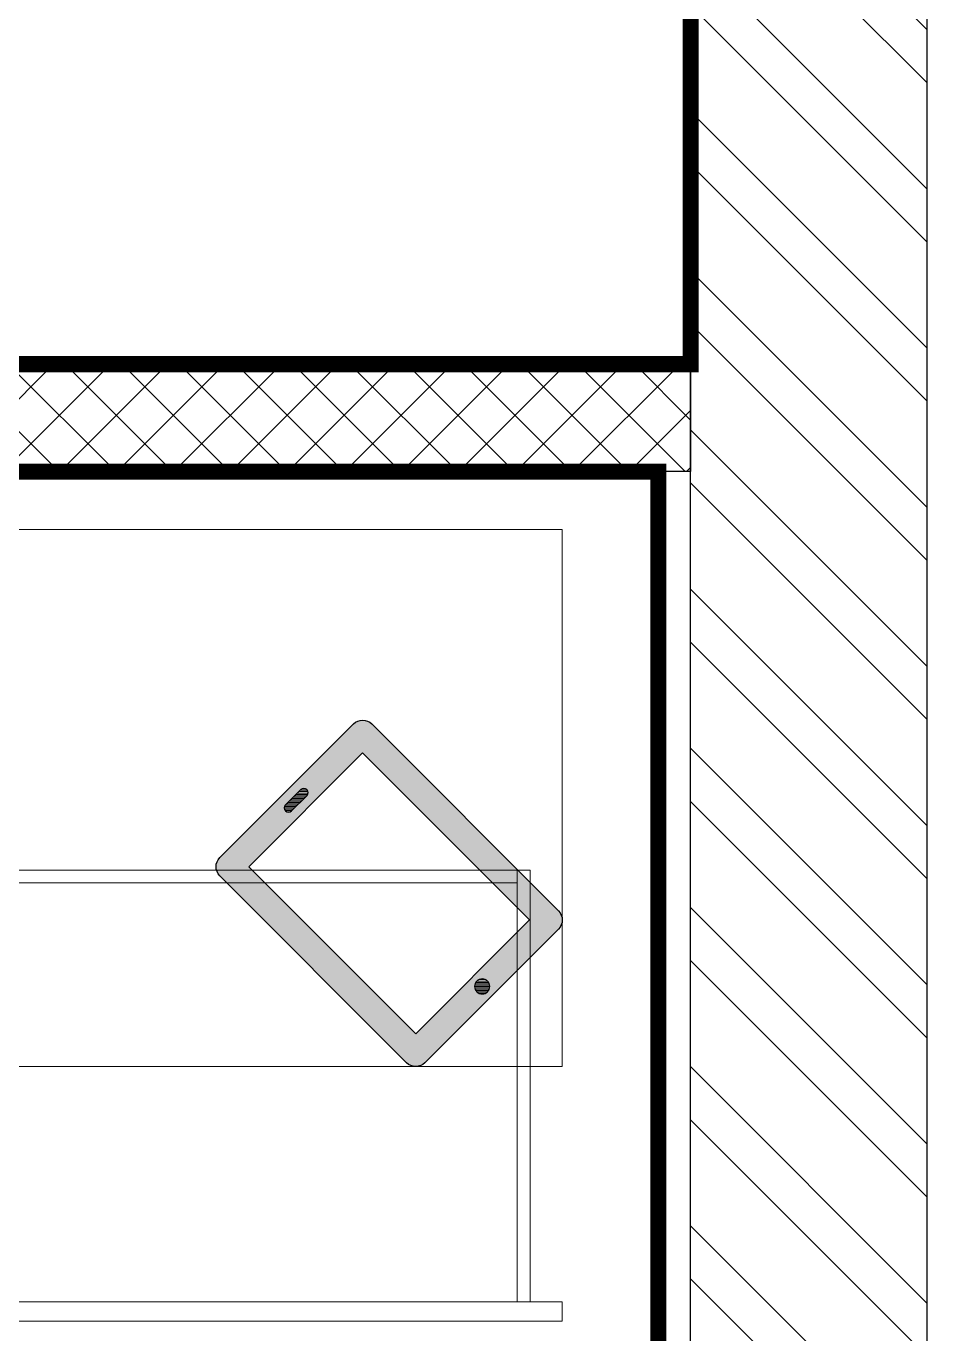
# Model space of a CAD drawing. Header units: millimetres. Extents: x -4703 to 3915, y -898839 to -884084.
# Drawn here: x 2049 to 2888, y -886737 to -885520 of the extents above; entities that cross this region are included whole.
import ezdxf

# ---------------------------------------------------------------- set-up
doc = ezdxf.new("R2010")
doc.units = ezdxf.units.MM
doc.header["$LTSCALE"] = 12
doc.header["$MEASUREMENT"] = 0
doc.linetypes.add('ACAD_ISO03W100', pattern=[30, 12, -18])
doc.layers.get('0').update_dxf_attribs({"lineweight": 25})
for name, color, linetype, lineweight in [('A-SHUTTER', 5, 'Continuous', 18), ('A-WALL', 1, 'Continuous', 30), ('A-WALL HATCH', 251, 'Continuous', 5), ('LK-FF&E FLOOR', 1, 'Continuous', 9), ('LK-FURNITURE', 13, 'Continuous', 9), ('LK-PART-HATCH', 8, 'Continuous', 5), ('LK-PARTITION', 21, 'Continuous', 25), ('LK-TILES FINISH', 251, 'Continuous', 5), ('LN-ELEVATION-1', 81, 'Continuous', 13), ('LN-ELEVATION-2', 103, 'Continuous', 20), ('LN-ELEVATION-4', 145, 'Continuous', 13), ('PLANO-BOUNDARY', 252, 'Continuous', 5), ('PLANO-CARPET', 3, 'Continuous', 18)]:
    doc.layers.add(name, color=color, linetype=linetype, lineweight=lineweight)

# ---------------------------------------------------------------- blocks, each defined once
blk = doc.blocks.new('existignn csk')
at = {"layer": 'A-WALL HATCH'}
h = blk.add_hatch(dxfattribs=at)
h.set_pattern_fill('ANSI32', color=256, scale=11, angle=180)
h.set_pattern_definition([(225, (-896977.957166929, -931837.9223893391), (74.08711299882052, -74.08711299882054), []), (225, (-897027.348596929, -931837.9223893391), (74.08711299882052, -74.08711299882054), [])])
h.paths.add_polyline_path([(42316.33333333302, -894928), (42316.33333333302, -888548), (42066.33333333302, -888548), (42066.33333333302, -894708), (38251.33333333302, -894708), (38251.33333333302, -894678), (29511.33333333302, -894678), (29511.33333333302, -894928)])
h.paths.add_polyline_path([(41416.33333333302, -888378), (41416.33333333302, -888128), (38251.33333333302, -888128), (38251.33333333302, -888378)])
h.paths.add_polyline_path([(37461.33333333303, -888328), (37461.33333333303, -888128), (34221.33333333302, -888128), (34221.33333333302, -888328)])
h.paths.add_polyline_path([(33416.33333333303, -888328), (33416.33333333303, -888128), (30406.33333333302, -888128), (30406.33333333302, -888328)])
at = {"layer": 'A-WALL'}
for p, q in [((38251.33333333302, -894708), (42066.33333333302, -894708)), ((42316.33333333302, -894928), (29511.33333333302, -894928))]:
    blk.add_line(p, q, dxfattribs=at)
blk = doc.blocks.new('TRIAL SET CABINET 633x500')
at = {"layer": 'LN-ELEVATION-4', "true_color": 0xc7c8ca}
h = blk.add_hatch(color=9, dxfattribs=at)
h.dxf.hatch_style = 1
edge = h.paths.add_edge_path()
edge.add_line((-8.54246803093703, -981.967020192067), (115.9083254579454, -857.5162267031847))
edge.add_arc((107.4230440836399, -849.030945328879), 12.00000000009463, 315, 405)
edge.add_line((115.9083254579454, -840.5456639545736), (-58.03994271345435, -666.5973957831739))
edge.add_arc((-66.52522408775982, -675.0826771574793), 12.00000000009463, 45.00000000000002, 135)
edge.add_line((-75.01050546206531, -666.5973957831739), (-199.4612989509478, -791.0481892720563))
edge.add_arc((-190.9760175766423, -799.5334706454305), 11.99999999943609, 135.0000000031443, 225.0000000031443)
edge.add_line((-199.4612989500165, -808.0187520197359), (-25.5130307786167, -981.9670201911359))
edge.add_arc((-17.0277494043112, -973.4817388177615), 11.99999999943609, 224.9999999968557, 314.9999999968557)
h.paths.add_polyline_path([(-17.02774940524252, -955.0969625067663), (89.03826777357607, -849.0309453279477), (-66.52522408775982, -693.4674534666119), (-172.5912412665784, -799.5334706454305)], flags=16)
edge = h.paths.add_edge_path(flags=16)
edge.add_line((-138.2965623782947, -741.9042679787381), (-124.1544267544522, -727.7621323548956))
edge.add_arc((-121.3259996296838, -730.5905594796641), 4.000000000031544, 45, 135, ccw=False)
edge.add_arc((-121.3259996296838, -730.5905594796641), 4.000000000031544, -45, 45, ccw=False)
edge.add_line((-118.4975725049153, -733.4189866044326), (-132.6397081287578, -747.561122228275))
edge.add_arc((-135.4681352535263, -744.7326951035066), 4.000000000031544, 225, 315, ccw=False)
edge.add_arc((-135.4681352535263, -744.7326951035066), 4.000000000031544, 135, 225, ccw=False)
edge = h.paths.add_edge_path(flags=16)
edge.add_arc((44.84409394953398, -910.9027886827243), 7, 0, 360)
at = {"layer": 'LN-ELEVATION-4', "lineweight": 0, "true_color": 0x939598}
h = blk.add_hatch(dxfattribs=at)
h.set_pattern_fill('ANSI31', color=252, scale=10, angle=405)
h.set_pattern_definition([(90, (-3772352.875833935, -3684050.327587578), (-1.25, 2e-16), [])])
edge = h.paths.add_edge_path()
edge.add_line((-138.2965623782947, -741.9042679787381), (-124.1544267544522, -727.7621323548956))
edge.add_arc((-121.3259996296838, -730.5905594796641), 4.000000000031544, 45, 135, ccw=False)
edge.add_arc((-121.3259996296838, -730.5905594796641), 4.000000000031544, -45, 45, ccw=False)
edge.add_line((-118.4975725049153, -733.4189866044326), (-132.6397081287578, -747.561122228275))
edge.add_arc((-135.4681352535263, -744.7326951035066), 4.000000000031544, 225, 315, ccw=False)
edge.add_arc((-135.4681352535263, -744.7326951035066), 4.000000000031544, 135, 225, ccw=False)
edge = h.paths.add_edge_path()
edge.add_arc((44.84409394953398, -910.9027886827243), 7, 0, 360)
at = {"layer": 'LK-FURNITURE'}
blk.add_circle((0, 0), 50.09224864585667, dxfattribs=at)
at = {"layer": 'LN-ELEVATION-1'}
blk.add_lwpolyline([(119.4230440827086, -352.4817388160154), (119.4230440827086, -985.4817388160155), (-380.5769559172913, -985.4817388160155), (-380.5769559172913, -352.4817388160154)], close=True, dxfattribs=at)
at = {"layer": 'LN-ELEVATION-2', "color": 146, "true_color": 0x105689}
for points in [[(338.5359051078558, -352.4817388160154), (338.5359051078558, -985.4817388160155), (356.5359051078558, -985.4817388160155), (356.5359051078558, -352.4817388160154)], [(-63.4640948921442, -382.4817388160154), (-63.4640948921442, -394.4817388160154), (338.5359051078558, -394.4817388160154), (338.5359051078558, -382.4817388160154)], [(-63.4640948921442, -394.4817388160154), (-63.4640948921442, -943.4817388160153), (-51.4640948921442, -943.4817388160153), (-51.4640948921442, -394.4817388160154)], [(-63.4640948921442, -955.4817388160154), (-63.4640948921442, -943.4817388160153), (338.5359051078558, -943.4817388160153), (338.5359051078558, -955.4817388160154)]]:
    blk.add_lwpolyline(points, close=True, dxfattribs=at)
at = {"layer": 'LN-ELEVATION-4', "color": 18, "lineweight": 30, "true_color": 0x000000}
for points in [[(-8.54246803093703, -981.967020192067), (115.9083254579454, -857.5162267031847, 0.4142135623730951), (115.9083254579454, -840.5456639545736), (-58.03994271345434, -666.5973957831739, 0.4142135623730951), (-75.01050546206531, -666.5973957831739), (-199.4612989509478, -791.0481892720563, 0.4142135623730951), (-199.4612989500165, -808.0187520197359), (-25.51303077861669, -981.9670201911359, 0.4142135623730951)], [(-138.2965623782947, -741.9042679787381), (-124.1544267544522, -727.7621323548956, -0.4142135623730951), (-118.4975725049153, -727.7621323548956), (-118.4975725049153, -727.7621323548956, -0.4142135623730951), (-118.4975725049153, -733.4189866044326), (-132.6397081287578, -747.561122228275, -0.4142135623730951), (-138.2965623782947, -747.561122228275), (-138.2965623782947, -747.561122228275, -0.4142135623730951)]]:
    blk.add_lwpolyline(points, format="xyb", close=True, dxfattribs=at)
blk.add_lwpolyline([(-17.02774940524252, -955.0969625067663), (89.03826777357607, -849.0309453279477), (-66.52522408775982, -693.4674534666119), (-172.5912412665784, -799.5334706454305)], close=True, dxfattribs=at)
blk.add_circle((44.84409394953398, -910.9027886827243), 7, dxfattribs=at)
blk = doc.blocks.new('A$C989cf251')
at = {"layer": 'LK-PART-HATCH', "ltscale": 0.001}
h = blk.add_hatch(dxfattribs=at)
h.set_pattern_fill('ANSI37', color=256, scale=300)
h.set_pattern_definition([(45, (-30406.33333333302, 894708), (-26.51650429449553, 26.51650429449553), []), (135, (-30406.33333333302, 894708), (-26.51650429449553, -26.51650429449553), [])])
h.paths.add_polyline_path([(298, 6380), (248, 6380), (248, 6272), (0, 6272), (0, 6222), (298, 6222)])
h.paths.add_polyline_path([(4073, 6380), (4023, 6380), (4023, 6192), (3072, 6192), (3072, 6210), (3022, 6210), (3022, 6142), (4073, 6142)])
h.paths.add_polyline_path([(6847, 6380), (6797, 6380), (6797, 6142), (7833, 6142), (7833, 6170), (7055, 6170), (7055, 6192), (6847, 6192)])
h.paths.add_polyline_path([(8810.000000000233, 6330), (8710.000000000233, 6330), (8710.000000000233, 4660.000004135072), (8810.000000000233, 4660.000004135072)])
h.paths.add_polyline_path([(9260.000000000233, 3860.000004135073), (8810.000000000233, 3860.000004135073), (8810.000000000233, 3760.000004135072), (9260.000000000233, 3760.000004135072)])
h.paths.add_polyline_path([(8810.000000000233, 3910.000004135073), (8710.000000000233, 3910.000004135073), (8710.000000000233, 2400), (8810.000000000233, 2400)])
h.paths.add_polyline_path([(10110.00000000023, 4510), (10010.00000000023, 4510), (10010.00000000023, 3760.000004135072), (10110.00000000023, 3760.000004135072)])
h.paths.add_polyline_path([(9260.000000000233, 2500), (8810.000000000233, 2500), (8810.000000000233, 2400), (9260.000000000233, 2400)])
h.paths.add_polyline_path([(11660, 2500), (10060.00000000023, 2500), (10060.00000000023, 2400), (11660, 2400)])
h.paths.add_polyline_path([(10060, 1600), (8859.999999992551, 1600), (8859.999999992551, 1500), (10060, 1500)])
h.paths.add_polyline_path([(10160, 1600), (10060, 1600), (10060, 1500), (10060, 0), (10160, 0)])
h.paths.add_polyline_path([(7660, 1500), (7560, 1500), (7560, 30), (7660, 30)])
h.paths.add_polyline_path([(8109.999999992551, 1600), (7560, 1600), (7560, 1500), (7660, 1500), (8109.999999992551, 1500)])
h.paths.add_polyline_path([(7560, 388), (7322, 388), (7322.000000000233, 268), (6917, 268), (6917, 30), (6967, 30), (6967, 218), (7372.000000000349, 218), (7372.000000000117, 338), (7560, 338)])
at = {"layer": 'LK-PARTITION'}
blk.add_lwpolyline([(10160, 0), (10060, 0), (10060, 1600), (10160, 1600)], close=True, dxfattribs=at)

msp = doc.modelspace()

# ---------------------------------------------------------------- linework, layer by layer
at = {"layer": 'LK-TILES FINISH', "color": 212, "linetype": 'ACAD_ISO03W100', "ltscale": 0.05, "true_color": 0xde21d8, "const_width": 15}
for points in [[(2668, -885834.1666666671), (268, -885834.1666666671), (268, -884334.166666667), (2668, -884334.166666667)], [(1168, -885934.166666667), (2638, -885934.166666667), (2638, -888334.1666666671), (1168, -888334.1666666671)]]:
    msp.add_lwpolyline(points, close=True, dxfattribs=at)
at = {"layer": 'PLANO-BOUNDARY', "ltscale": 50}
msp.add_lwpolyline([(-3712, -892179.1666666669), (-3712, -888939.166666667), (-3502, -888939.166666667), (-3502.000000000575, -888149.166666667), (-3662, -888149.1666666672), (-3662, -885984.1666666669), (-1842, -885984.1666666669), (-1842, -885834.1666666671), (-3662, -885834.1666666671), (-3662, -884984.1666666669), (-3492, -884984.1666666669), (-3492, -884334.166666667), (-1992, -884334.166666667), (-1992, -885084.1666666671), (-1842, -885084.1666666671), (-1842, -884334.166666667), (2668, -884334.166666667), (2668, -888149.166666667), (2638, -888149.166666667), (2638, -896733.1666666671)], dxfattribs=at)
at = {"layer": 'PLANO-CARPET', "ltscale": 50}
msp.add_lwpolyline([(-3712, -892179.1666666669), (-3712, -888939.166666667), (-3502, -888939.166666667), (-3502.000000000575, -888149.166666667), (-3662, -888149.1666666672), (-3662, -885984.1666666669), (-1842, -885984.1666666669), (-1842, -885834.1666666671), (-3662, -885834.1666666671), (-3662, -884984.1666666669), (-3492, -884984.1666666669), (-3492, -884334.166666667), (-1992, -884334.166666667), (-1992, -885084.1666666671), (-1842, -885084.1666666671), (-1842, -884334.166666667), (2668, -884334.166666667), (2668, -888149.166666667), (2638, -888149.166666667), (2638, -896733.1666666671)], dxfattribs=at)

# ---------------------------------------------------------------- block references
at = {"rotation": 90}
msp.add_blockref('existignn csk', (-892040, -926400.5), dxfattribs=at)
at = {"layer": 'A-SHUTTER', "rotation": 90}
msp.add_blockref('A$C989cf251', (2668, -895994.166666667), dxfattribs=at)
at = {"layer": 'LK-FF&E FLOOR', "xscale": -1, "rotation": 90}
msp.add_blockref('TRIAL SET CABINET 633x500', (1562.999999999767, -886368.561663399), dxfattribs=at)

doc.saveas('drawing.dxf')
